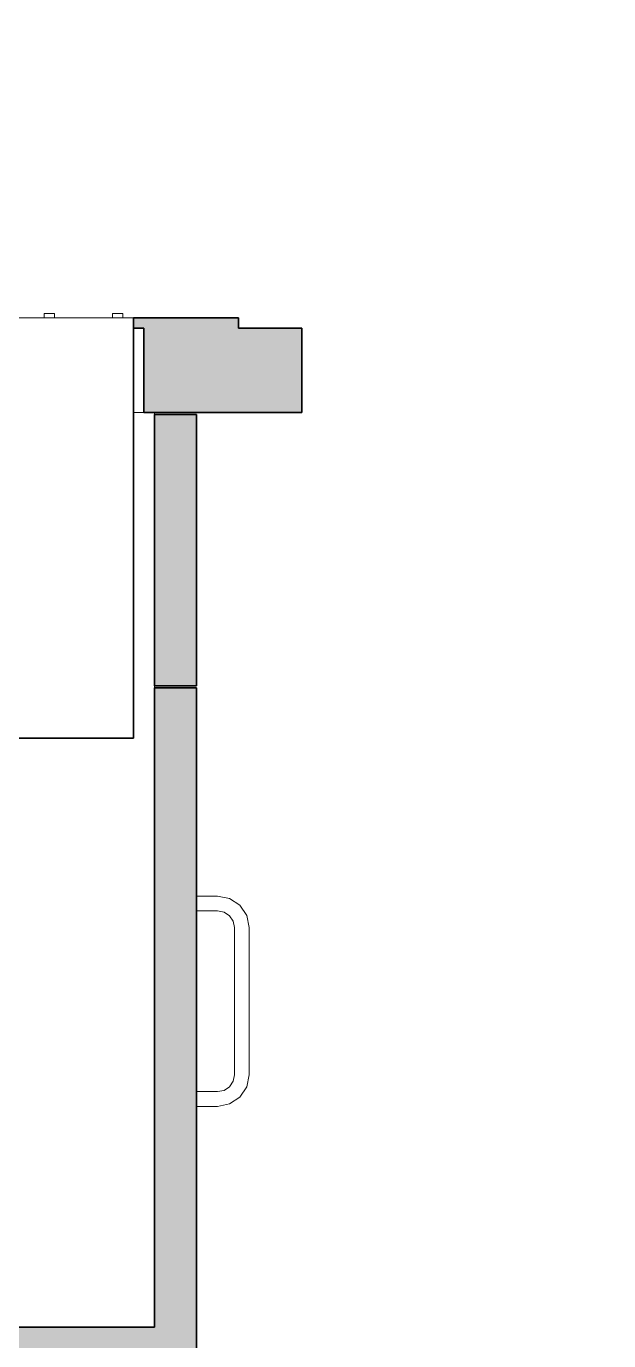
# Model space of a CAD drawing. Header units: millimetres. Extents: x -48147 to 1414029, y -496296 to 18123.
# Drawn here: x 1400976 to 1401253, y -478258 to -477633 of the extents above; entities that cross this region are included whole.
import ezdxf

# ---------------------------------------------------------------- set-up
doc = ezdxf.new("R2010")
doc.units = ezdxf.units.MM
doc.header["$MEASUREMENT"] = 0
doc.linetypes.add('Wipeout_Contour', pattern=[1000, 0, -1000])
doc.layers.add('New_A-25-M_Wall_Ext', color=7, linetype='Continuous')
doc.layers.add('New_A-25-M_Wall_Int', color=7, linetype='Continuous')
doc.layers.add('New_A-25-M_Wall_Ext_Pen_No__104', color=7, linetype='Continuous', lineweight=15, true_color=0xa6a6a6)
doc.layers.add('New_A-25-M_Wall_Ext_Pen_No__44', color=7, linetype='Continuous', lineweight=35, true_color=0x444444)
doc.layers.add('New_A-25-M_Wall_Ext_Pen_No__4', color=7, linetype='Continuous', lineweight=20)

# ---------------------------------------------------------------- blocks, each defined once
blk = doc.blocks.new('Section Elem_195_2', base_point=(1372879, -490836.73))
at = {"color": 254, "linetype": 'Wipeout_Contour', "lineweight": 0, "ltscale": 115446099.1114904}
blk.add_wipeout([(1401266.78, -476111.73), (1400506.85, -476111.73), (1400506.85, -476366.73), (1400856.79, -476366.73), (1400856.79, -476367.73), (1400876.79, -476367.73), (1400876.79, -476936.73), (1400886.79, -476936.73), (1400890.68, -476937.24), (1400894.29, -476938.74), (1400897.4, -476941.13), (1400899.78, -476944.23), (1400901.28, -476947.85), (1400901.79, -476951.73), (1400901.79, -477021.73), (1400901.28, -477025.61), (1400899.78, -477029.23), (1400897.4, -477032.34), (1400894.29, -477034.72), (1400890.68, -477036.22), (1400886.79, -477036.73), (1400876.79, -477036.73), (1400876.79, -477086.73), (1400506.85, -477086.73), (1400506.85, -477124.73), (1400806.71, -477124.73), (1400806.71, -477415.73), (1400686.71, -477415.73), (1400686.71, -477674.97), (1400728.88, -477650.44), (1400760.44, -477641.73), (1400790.85, -477641.73), (1400797.11, -477644.42), (1400799.79, -477650.68), (1400799.79, -477666.73), (1400779.79, -477666.73), (1400779.79, -477661.73), (1400763.15, -477661.73), (1400736.7, -477669.03), (1400686.71, -477698.11), (1400686.71, -477706.73), (1400971.79, -477706.73), (1400971.79, -477771.73), (1400984.29, -477771.73), (1400984.29, -477769.73), (1400989.29, -477769.73), (1400989.29, -477771.73), (1401016.79, -477771.73), (1401016.79, -477769.73), (1401021.79, -477769.73), (1401021.79, -477771.73), (1401076.79, -477771.73), (1401076.79, -477776.73), (1401106.79, -477776.73), (1401106.79, -477816.73), (1401036.79, -477816.73), (1401036.79, -477817.73), (1401056.79, -477817.73), (1401056.79, -477946.73), (1401036.79, -477946.73), (1401036.79, -477947.73), (1401056.79, -477947.73), (1401056.79, -478046.73), (1401066.79, -478046.73), (1401072.53, -478047.87), (1401077.4, -478051.13), (1401080.65, -478055.99), (1401081.79, -478061.73), (1401081.79, -478131.73), (1401080.65, -478137.47), (1401077.4, -478142.34), (1401072.53, -478145.59), (1401066.79, -478146.73), (1401056.79, -478146.73), (1401056.79, -478536.73), (1401036.79, -478536.73), (1401036.79, -478686.73), (1401266.78, -478686.73)], dxfattribs=at).dxf.layer = 'New_A-25-M_Wall_Int'
at = {"color": 254, "linetype": 'Wipeout_Contour', "lineweight": 0, "ltscale": 17764745.50086028}
blk.add_wipeout([(1401066.79, -478053.73), (1401056.79, -478053.73), (1401056.79, -478139.73), (1401066.79, -478139.73), (1401069.85, -478139.12), (1401072.45, -478137.39), (1401074.18, -478134.79), (1401074.79, -478131.73), (1401074.79, -478061.73), (1401074.18, -478058.67), (1401072.45, -478056.08), (1401069.85, -478054.34)], dxfattribs=at).dxf.layer = 'New_A-25-M_Wall_Int'
blk = doc.blocks.new('Section Elem_244_2', base_point=(1372879, -490836.73))
at = {"layer": 'New_A-25-M_Wall_Ext_Pen_No__44', "linetype": 'Continuous'}
for p, q in [((1401076.79, -477771.73), (1401076.79, -477776.73)), ((1401106.79, -477776.73), (1401076.79, -477776.73)), ((1401106.79, -477776.73), (1401106.79, -477816.73)), ((1401056.79, -477817.73), (1401056.79, -477946.73))]:
    blk.add_line(p, q, dxfattribs=at)
at = {"color": 254, "linetype": 'Wipeout_Contour', "lineweight": 0, "ltscale": 13321130.06347587}
blk.add_wipeout([(1400526.79, -477816.73), (1400526.79, -478251.73), (1401036.79, -478251.73), (1401036.79, -477816.73), (1401026.79, -477816.73), (1401026.79, -477971.73), (1401025.27, -477971.73), (1400626.79, -477971.73), (1400626.79, -477816.73)], dxfattribs=at).dxf.layer = 'New_A-25-M_Wall_Ext'
at = {"color": 254, "linetype": 'Wipeout_Contour', "lineweight": 0, "ltscale": 35529533.70085065}
blk.add_wipeout([(1401074.79, -478131.73), (1401074.18, -478134.79), (1401072.45, -478137.39), (1401069.85, -478139.12), (1401066.79, -478139.73), (1401056.79, -478139.73), (1401056.79, -478146.73), (1401066.79, -478146.73), (1401072.53, -478145.59), (1401077.4, -478142.34), (1401080.65, -478137.47), (1401081.79, -478131.73), (1401081.79, -478061.73), (1401080.65, -478055.99), (1401077.4, -478051.13), (1401072.53, -478047.87), (1401066.79, -478046.73), (1401056.79, -478046.73), (1401056.79, -478053.73), (1401066.79, -478053.73), (1401069.85, -478054.34), (1401072.45, -478056.08), (1401074.18, -478058.67), (1401074.79, -478061.73)], dxfattribs=at).dxf.layer = 'New_A-25-M_Wall_Ext'
at = {"layer": 'New_A-25-M_Wall_Ext_Pen_No__104', "linetype": 'Continuous'}
for points in [[(1401036.79, -477946.73), (1401056.79, -477946.73), (1401056.79, -477817.73), (1401036.79, -477817.73)], [(1401036.79, -478536.73), (1401056.79, -478536.73), (1401056.79, -477947.73), (1401036.79, -477947.73)], [(1400526.79, -478271.73), (1401036.79, -478271.73), (1401036.79, -478251.73), (1400526.79, -478251.73)]]:
    blk.add_hatch(color=256, dxfattribs=at).paths.add_polyline_path(points)
at = {"layer": 'New_A-25-M_Wall_Ext_Pen_No__4', "linetype": 'Continuous'}
for p, q in [((1401036.79, -477817.73), (1401036.79, -477816.73)), ((1401036.79, -477947.73), (1401036.79, -477946.73)), ((1401066.79, -478046.73), (1401056.79, -478046.73)), ((1401072.53, -478047.87), (1401066.79, -478046.73)), ((1401077.4, -478051.13), (1401072.53, -478047.87)), ((1401056.79, -478053.73), (1401066.79, -478053.73)), ((1401066.79, -478053.73), (1401069.85, -478054.34)), ((1401069.85, -478054.34), (1401072.45, -478056.08)), ((1401072.45, -478056.08), (1401074.18, -478058.67)), ((1401080.65, -478055.99), (1401077.4, -478051.13)), ((1401081.79, -478061.73), (1401080.65, -478055.99)), ((1401074.18, -478058.67), (1401074.79, -478061.73)), ((1401074.79, -478061.73), (1401074.79, -478131.73)), ((1401081.79, -478131.73), (1401081.79, -478061.73)), ((1401072.45, -478137.39), (1401069.85, -478139.12)), ((1401074.18, -478134.79), (1401072.45, -478137.39)), ((1401074.79, -478131.73), (1401074.18, -478134.79)), ((1401077.4, -478142.34), (1401080.65, -478137.47)), ((1401080.65, -478137.47), (1401081.79, -478131.73)), ((1401066.79, -478139.73), (1401056.79, -478139.73)), ((1401069.85, -478139.12), (1401066.79, -478139.73)), ((1401072.53, -478145.59), (1401077.4, -478142.34)), ((1401056.79, -478146.73), (1401066.79, -478146.73)), ((1401066.79, -478146.73), (1401072.53, -478145.59))]:
    blk.add_line(p, q, dxfattribs=at)
at = {"layer": 'New_A-25-M_Wall_Ext_Pen_No__44', "linetype": 'Continuous'}
for p, q in [((1401036.79, -477817.73), (1401036.79, -477946.73)), ((1401056.79, -477817.73), (1401036.79, -477817.73)), ((1401056.79, -477946.73), (1401036.79, -477946.73)), ((1401036.79, -477947.73), (1401036.79, -478251.73)), ((1401056.79, -477947.73), (1401036.79, -477947.73)), ((1401056.79, -477947.73), (1401056.79, -478536.73)), ((1401036.79, -478251.73), (1400526.79, -478251.73))]:
    blk.add_line(p, q, dxfattribs=at)
at = {"color": 254, "linetype": 'Wipeout_Contour', "lineweight": 0, "ltscale": 5921131.962662775}
blk.add_wipeout([(1401026.79, -477971.73), (1401026.79, -477776.73), (1401025.27, -477776.73), (1401025.27, -477971.73)], dxfattribs=at).dxf.layer = 'New_A-25-M_Wall_Ext'
at = {"color": 254, "linetype": 'Wipeout_Contour', "lineweight": 0, "ltscale": 5921120.874218469}
blk.add_wipeout([(1401025.27, -477971.73), (1401025.27, -477776.73), (1401020.94, -477776.73), (1401020.94, -477971.73)], dxfattribs=at).dxf.layer = 'New_A-25-M_Wall_Ext'
at = {"color": 254, "linetype": 'Wipeout_Contour', "lineweight": 0, "ltscale": 5921100.385449026}
blk.add_wipeout([(1401020.94, -477971.73), (1401020.94, -477776.73), (1401014.45, -477776.73), (1401014.45, -477971.73)], dxfattribs=at).dxf.layer = 'New_A-25-M_Wall_Ext'
at = {"color": 254, "linetype": 'Wipeout_Contour', "lineweight": 0, "ltscale": 5921073.615592491}
blk.add_wipeout([(1401014.45, -477971.73), (1401014.45, -477776.73), (1401006.79, -477776.73), (1401006.79, -477971.73)], dxfattribs=at).dxf.layer = 'New_A-25-M_Wall_Ext'
at = {"color": 254, "linetype": 'Wipeout_Contour', "lineweight": 0, "ltscale": 5920377.688096399}
blk.add_wipeout([(1401006.79, -477971.73), (1401006.79, -477776.73), (1400646.79, -477776.73), (1400646.79, -477971.73)], dxfattribs=at).dxf.layer = 'New_A-25-M_Wall_Ext'
at = {"layer": 'New_A-25-M_Wall_Ext_Pen_No__44', "linetype": 'Continuous'}
blk.add_line((1400626.79, -477971.73), (1401026.79, -477971.73), dxfattribs=at)
at = {"color": 254, "linetype": 'Wipeout_Contour', "lineweight": 0, "ltscale": 5920248.541702124}
blk.add_wipeout([(1400646.79, -477776.73), (1401006.79, -477776.73), (1401006.79, -477771.73), (1400646.79, -477771.73)], dxfattribs=at).dxf.layer = 'New_A-25-M_Wall_Ext'
at = {"color": 254, "linetype": 'Wipeout_Contour', "lineweight": 0, "ltscale": 5920849.75935853}
blk.add_wipeout([(1400984.29, -477771.73), (1400989.29, -477771.73), (1400989.29, -477769.73), (1400984.29, -477769.73)], dxfattribs=at).dxf.layer = 'New_A-25-M_Wall_Ext'
at = {"color": 254, "linetype": 'Wipeout_Contour', "lineweight": 0, "ltscale": 5920944.484379053}
blk.add_wipeout([(1401006.79, -477776.73), (1401014.45, -477776.73), (1401014.45, -477771.73), (1401006.79, -477771.73)], dxfattribs=at).dxf.layer = 'New_A-25-M_Wall_Ext'
at = {"layer": 'New_A-25-M_Wall_Ext_Pen_No__4', "linetype": 'Continuous'}
for p, q in [((1400646.79, -477771.73), (1401006.79, -477771.73)), ((1400984.29, -477769.73), (1400989.29, -477769.73)), ((1400984.29, -477771.73), (1400984.29, -477769.73)), ((1400989.29, -477771.73), (1400989.29, -477769.73))]:
    blk.add_line(p, q, dxfattribs=at)
at = {"color": 254, "linetype": 'Wipeout_Contour', "lineweight": 0, "ltscale": 5920971.254819402}
blk.add_wipeout([(1401014.45, -477776.73), (1401020.94, -477776.73), (1401020.94, -477771.73), (1401014.45, -477771.73)], dxfattribs=at).dxf.layer = 'New_A-25-M_Wall_Ext'
at = {"color": 254, "linetype": 'Wipeout_Contour', "lineweight": 0, "ltscale": 5920991.744035676}
blk.add_wipeout([(1401020.94, -477776.73), (1401025.27, -477776.73), (1401025.27, -477771.73), (1401020.94, -477771.73)], dxfattribs=at).dxf.layer = 'New_A-25-M_Wall_Ext'
at = {"color": 254, "linetype": 'Wipeout_Contour', "lineweight": 0, "ltscale": 5920972.801496453}
blk.add_wipeout([(1401016.79, -477771.73), (1401021.79, -477771.73), (1401021.79, -477769.73), (1401016.79, -477769.73)], dxfattribs=at).dxf.layer = 'New_A-25-M_Wall_Ext'
at = {"color": 254, "linetype": 'Wipeout_Contour', "lineweight": 0, "ltscale": 5921002.832721802}
blk.add_wipeout([(1401025.27, -477776.73), (1401026.79, -477776.73), (1401026.79, -477771.73), (1401025.27, -477771.73)], dxfattribs=at).dxf.layer = 'New_A-25-M_Wall_Ext'
at = {"layer": 'New_A-25-M_Wall_Ext_Pen_No__4', "linetype": 'Continuous'}
for p, q in [((1401006.79, -477771.73), (1401014.45, -477771.73)), ((1401014.45, -477771.73), (1401020.94, -477771.73)), ((1401016.79, -477769.73), (1401021.79, -477769.73)), ((1401016.79, -477771.73), (1401016.79, -477769.73)), ((1401020.94, -477771.73), (1401025.27, -477771.73)), ((1401021.79, -477771.73), (1401021.79, -477769.73)), ((1401025.27, -477771.73), (1401026.79, -477771.73))]:
    blk.add_line(p, q, dxfattribs=at)
at = {"layer": 'New_A-25-M_Wall_Ext_Pen_No__44', "linetype": 'Continuous'}
blk.add_line((1401076.79, -477771.73), (1401026.79, -477771.73), dxfattribs=at)
at = {"color": 254, "linetype": 'Wipeout_Contour', "lineweight": 0, "ltscale": 5921044.229365862}
blk.add_wipeout([(1401026.79, -477816.73), (1401031.79, -477816.73), (1401031.79, -477776.73), (1401026.79, -477776.73)], dxfattribs=at).dxf.layer = 'New_A-25-M_Wall_Ext'
at = {"layer": 'New_A-25-M_Wall_Ext_Pen_No__104', "linetype": 'Continuous'}
for points in [[(1401076.79, -477776.73), (1401076.79, -477771.73), (1401026.79, -477771.73), (1401026.79, -477776.73)], [(1401106.79, -477816.73), (1401106.79, -477776.73), (1401031.79, -477776.73), (1401031.79, -477816.73)]]:
    blk.add_hatch(color=256, dxfattribs=at).paths.add_polyline_path(points)
at = {"layer": 'New_A-25-M_Wall_Ext_Pen_No__4', "linetype": 'Continuous'}
blk.add_line((1401026.79, -477816.73), (1401031.79, -477816.73), dxfattribs=at)
at = {"layer": 'New_A-25-M_Wall_Ext_Pen_No__44', "linetype": 'Continuous'}
for p, q in [((1401031.79, -477776.73), (1401026.79, -477776.73)), ((1401031.79, -477776.73), (1401031.79, -477816.73)), ((1401106.79, -477816.73), (1401031.79, -477816.73))]:
    blk.add_line(p, q, dxfattribs=at)
at = {"layer": 'New_A-25-M_Wall_Ext_Pen_No__44', "linetype": 'Continuous', "flags": 128}
blk.add_lwpolyline([(1401026.79, -477971.73), (1401026.79, -477776.73), (1401026.79, -477771.73)], dxfattribs=at)

msp = doc.modelspace()

# ---------------------------------------------------------------- block references
at = {"layer": 'New_A-25-M_Wall_Int'}
msp.add_blockref('Section Elem_195_2', (1372879, -490836.73), dxfattribs=at)

# ---------------------------------------------------------------- next in the draw order: block references
at = {"layer": 'New_A-25-M_Wall_Ext'}
msp.add_blockref('Section Elem_244_2', (1372879, -490836.73), dxfattribs=at)

doc.saveas('drawing.dxf')
